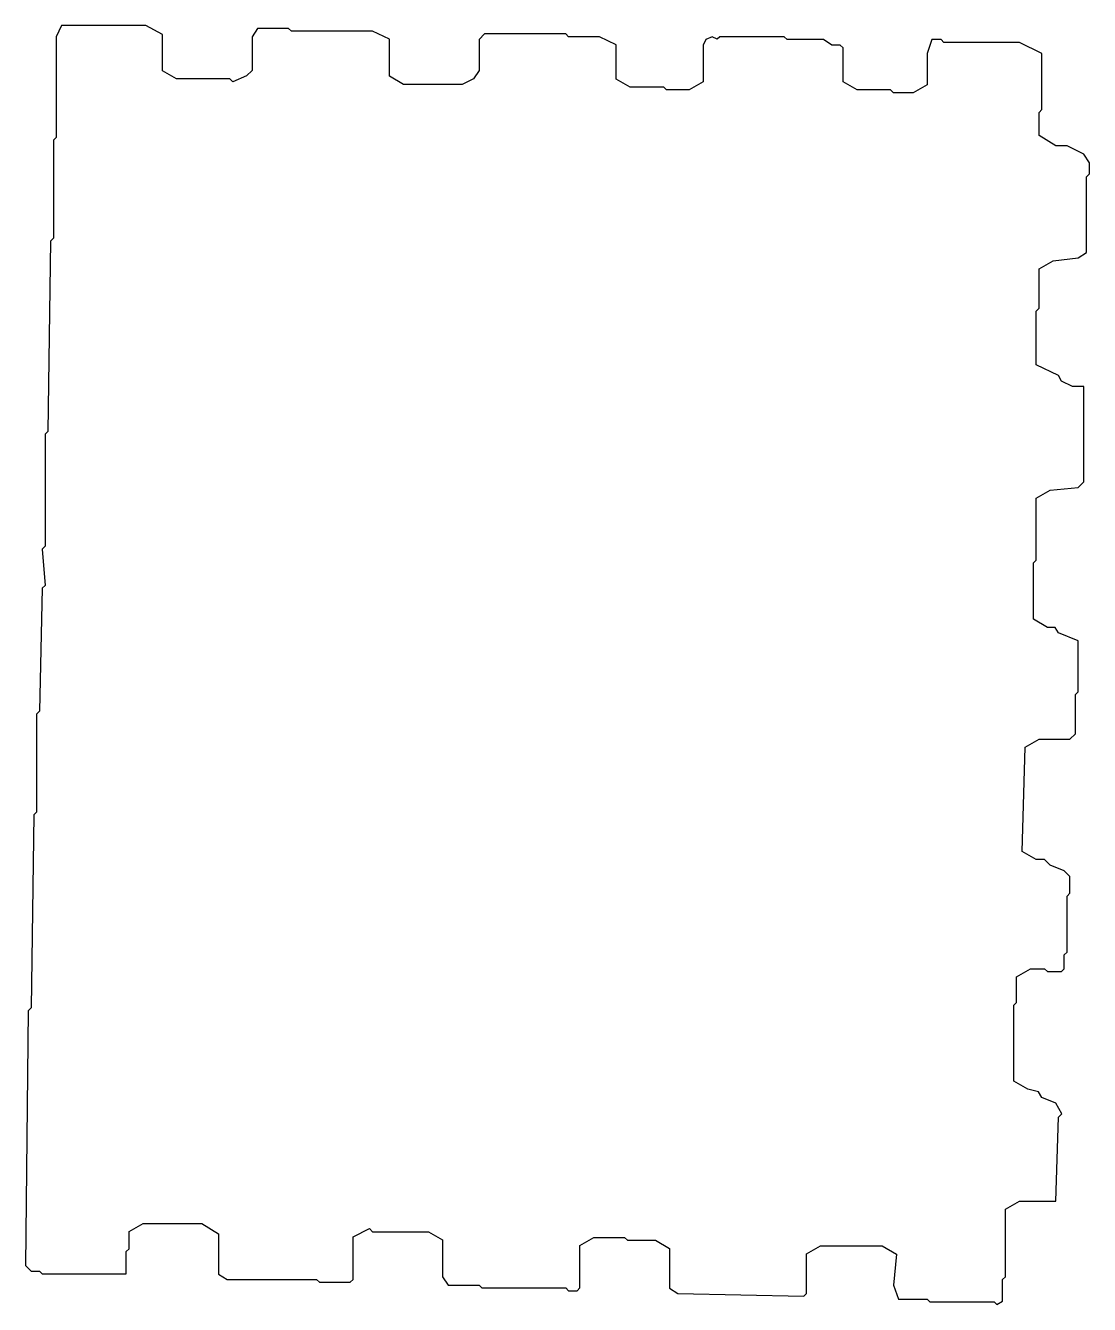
# Model space of a CAD drawing. Header units: millimetres. Extents: x 48 to 143, y 86 to 200.
import ezdxf

# ---------------------------------------------------------------- set-up
doc = ezdxf.new("R2010")
doc.units = ezdxf.units.MM
doc.layers.add('OUTER', color=3, linetype='CONTINUOUS')

msp = doc.modelspace()

# ---------------------------------------------------------------- linework, layer by layer
at = {"layer": 'OUTER'}
msp.add_lwpolyline([(51.457107, 200), (51, 199), (51, 190), (50.75, 189.75), (50.75, 181), (50.5, 180.75), (50.25, 163.75), (50, 163.5), (50, 153.5), (49.733219, 153.233219), (49.997877, 149.997877), (49.75, 149.75), (49.5, 138.75), (49.25, 138.5), (49.25, 129.75), (49, 129.5), (48.75, 112.25), (48.5, 112), (48.263166, 89.236834), (48.75, 88.75), (49.5, 88.75), (49.75, 88.5), (57.25, 88.5), (57.25, 90.5), (57.5, 90.75), (57.5, 92.28052), (58.75, 93), (64, 93), (65.5, 92.062901), (65.5, 88.481763), (66.25, 88), (74.25, 88), (74.5, 87.75), (77.25, 87.75), (77.5, 88), (77.5, 91.798937), (78.961352, 92.538648), (79.25, 92.25), (84.25, 92.25), (85.5, 91.53052), (85.5, 88.25), (85.981763, 87.5), (88.75, 87.5), (89, 87.25), (96.5, 87.25), (96.75, 87), (97.5, 87), (97.75, 87.25), (97.75, 91.03052), (99, 91.75), (101.75, 91.75), (102, 91.5), (104.5, 91.5), (105.75, 90.78052), (105.75, 87.231763), (106.5, 86.75), (117.756644, 86.506644), (118, 86.75), (118, 90.28052), (119.25, 91), (124.75, 91), (126.01344, 90.273112), (125.75, 87.5), (126.189235, 86.25), (128.75, 86.25), (129, 86), (134.75, 86), (134.978585, 85.771415), (135.5, 86.050468), (135.5, 88), (135.75, 88.25), (135.75, 94.28052), (137, 95), (140.248066, 95), (140.5, 102.5), (140.787111, 102.787111), (140.25, 103.75), (139, 104.25), (138.692553, 104.763042), (137.75, 105), (136.5, 105.71948), (136.5, 112.5), (136.75, 112.75), (136.75, 115.03052), (138, 115.75), (139.25, 115.75), (139.5, 115.5), (140.75, 115.5), (141, 115.75), (141, 117), (141.25, 117.25), (141.25, 122.25), (141.5, 122.5), (141.5, 124), (141, 124.5), (139.75, 125), (139.25, 125.5), (138.5, 125.5), (137.253377, 126.217619), (137.510529, 135.536323), (138.75, 136.25), (141.5, 136.25), (142, 136.75), (142, 140.25), (142.25, 140.5), (142.25, 145.036738), (140.5, 145.75), (140.199532, 146.25), (139.5, 146.25), (138.25, 146.96948), (138.25, 152), (138.5, 152.25), (138.5, 157.78052), (139.75, 158.5), (142.25, 158.75), (142.75, 159.25), (142.75, 167.75), (141.75, 167.75), (140.75, 168.25), (140.5, 168.75), (138.5, 169.698169), (138.5, 174.5), (138.75, 174.75), (138.75, 178.28052), (140, 179), (142.25, 179.25), (143, 179.731763), (143, 186.5), (143.25, 186.75), (143.25, 187.75), (142.75, 188.5), (141.25, 189.25), (140.25, 189.25), (138.75, 190.187086), (138.75, 192.25), (139, 192.5), (139, 197.516051), (137, 198.5), (130.25, 198.5), (130, 198.75), (129.189235, 198.75), (128.75, 197.5), (128.75, 194.71948), (127.5, 194), (125.75, 194), (125.5, 194.25), (122.5, 194.25), (121.25, 194.96948), (121.25, 198), (121, 198.25), (120.25, 198.25), (119.5, 198.75), (116.25, 198.75), (116, 199), (110.25, 199), (110.02141, 198.77141), (109.57785, 199.008796), (109, 198.75), (108.75, 198.25), (108.75, 194.96948), (107.5, 194.25), (105.5, 194.25), (105.25, 194.5), (102.25, 194.5), (101, 195.21948), (101, 198.279517), (99.5, 199), (96.75, 199), (96.5, 199.25), (89.25, 199.25), (88.75, 198.75), (88.75, 196), (88.25, 195.25), (87.25, 194.75), (82, 194.75), (80.75, 195.46948), (80.75, 198.779517), (79.25, 199.5), (72, 199.5), (71.75, 199.75), (68.981763, 199.75), (68.5, 199), (68.5, 196), (68, 195.5), (66.777588, 194.972412), (66.5, 195.25), (61.75, 195.25), (60.5, 195.96948), (60.5, 199.191789), (59, 200)], close=True, dxfattribs=at)

doc.saveas('drawing.dxf')
